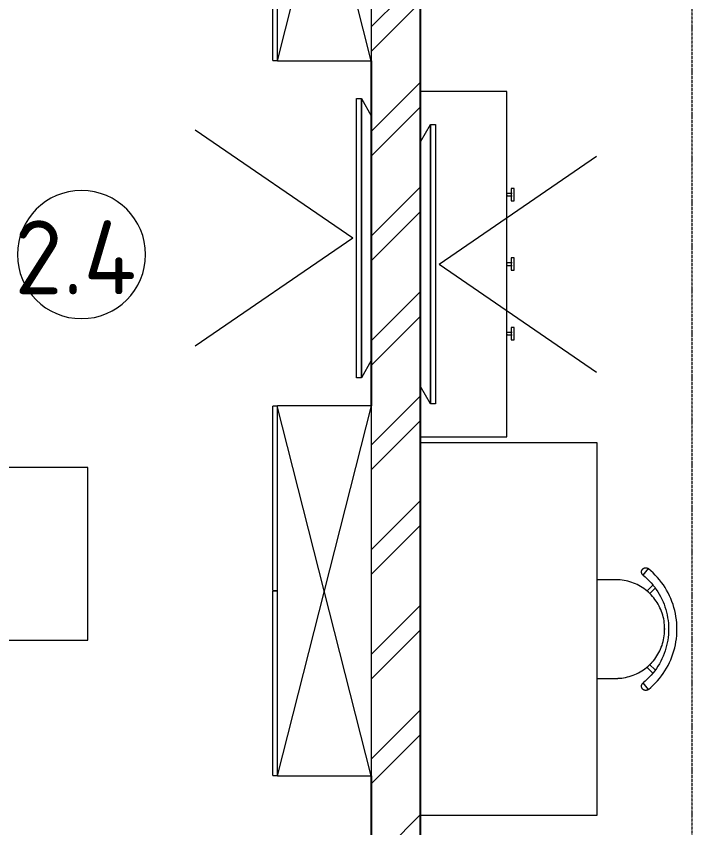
# Model space of a CAD drawing. Header units: millimetres. Extents: x -5016 to 63381, y -6019 to 88916.
# Drawn here: x 6760 to 9500, y 41539 to 44830 of the extents above; entities that cross this region are included whole.
import ezdxf

# ---------------------------------------------------------------- set-up
doc = ezdxf.new("R2010")
doc.units = ezdxf.units.MM
doc.linetypes.add('Осевая 12-2-2', pattern=[16, 12, -2, 0, -2])
for name, color, linetype, lineweight in [('A-AREA-IDEN', 8, 'Continuous', 13), ('A-DETL-GENF', 9, 'Continuous', 13), ('A-WALL', 8, 'Continuous', 13), ('A-WALL-PATT', 8, 'Continuous', 13), ('I-FURN', 9, 'Continuous', 13), ('M-EQPM', 9, 'Continuous', 13), ('S-GRID', 8, 'Continuous', 13), ('АР_подложка', 8, 'Continuous', 13)]:
    doc.layers.add(name, color=color, linetype=linetype, lineweight=lineweight)
doc.styles.add('GOST Common', font='GOST_Common.ttf', dxfattribs={"height": 300})

# ---------------------------------------------------------------- blocks, each defined once
blk = doc.blocks.new('ТВ - Плоский экран1 - ТВ 60_ 3-1356783-Этаж 2 - Планировка')
at = {"layer": 'M-EQPM'}
for p, q in [((-570.5, 18.5), (-500.5, 58.5)), ((492.6, 58.5), (562.6, 18.5)), ((-570.5, -1.5), (-570.5, 18.5)), ((-570.5, 18.5), (562.6, 18.5)), ((562.6, 18.5), (-570.5, 18.5)), ((562.6, 18.5), (562.6, -1.5)), ((562.6, -1.5), (-570.5, -1.5)), ((-3.9, -16.5), (-441.8, -655.4)), ((-3.9, -16.5), (433.9, -655.4))]:
    blk.add_line(p, q, dxfattribs=at)
blk = doc.blocks.new('INT 18 Шкаф-ящики - INT 18 Шкаф-ящики-1565508-Этаж 2 - Планировка')
at = {"layer": 'I-FURN'}
for p, q in [((750, 350), (-750, 350)), ((-750, 350), (-750, -350)), ((750, -350), (750, 350)), ((-750, -350), (750, -350))]:
    blk.add_line(p, q, dxfattribs=at)
blk = doc.blocks.new('INT 18 Шкаф - INT 18 Шкаф-1565554-Этаж 2 - Планировка')
at = {"layer": 'A-DETL-GENF'}
for p, q in [((750, 350), (-750, -32)), ((-750, 350), (750, -32))]:
    blk.add_line(p, q, dxfattribs=at)
at = {"layer": 'I-FURN'}
for p, q in [((-750, 350), (750, 350)), ((-750, 350), (-750, -30)), ((750, -30), (750, 350)), ((750, -30), (-750, -30)), ((-748.5, -32), (-0.8, -32)), ((-748.5, -32), (-748.5, -50)), ((-0.8, -50), (-0.8, -32)), ((0.8, -32), (748.5, -32)), ((0.8, -32), (0.8, -50)), ((748.5, -50), (748.5, -32)), ((-0.8, -50), (-748.5, -50)), ((748.5, -50), (0.8, -50))]:
    blk.add_line(p, q, dxfattribs=at)
blk = doc.blocks.new('INT 15 Тумба - INT 15 Тумба-1565934-Этаж 2 - Планировка')
at = {"layer": 'I-FURN'}
for p, q in [((-256.7, 180), (-306.7, 180)), ((-306.7, 180), (-306.7, 168)), ((-306.7, 168), (-256.7, 168)), ((-286.7, 171), (-286.7, 150)), ((-276.7, 150), (-276.7, 171)), ((-256.7, 168), (-256.7, 180)), ((25, 180), (-25, 180)), ((-25, 180), (-25, 168)), ((-25, 168), (25, 168)), ((-5, 171), (-5, 150)), ((5, 150), (5, 171)), ((25, 168), (25, 180)), ((306.7, 180), (256.7, 180)), ((256.7, 180), (256.7, 168)), ((256.7, 168), (306.7, 168)), ((276.7, 171), (276.7, 150)), ((286.7, 150), (286.7, 171)), ((306.7, 168), (306.7, 180)), ((700, 150), (-700, 150)), ((-700, 150), (-700, -200)), ((-286.7, 150), (-286.5, 150)), ((-286.7, 150), (-284.2, 150)), ((-279.2, 150), (-276.7, 150)), ((-276.8, 150), (-276.7, 150)), ((-5, 150), (-4.8, 150)), ((-5, 150), (-2.5, 150)), ((2.5, 150), (5, 150)), ((4.8, 150), (5, 150)), ((276.7, 150), (276.8, 150)), ((276.7, 150), (279.2, 150)), ((284.2, 150), (286.7, 150)), ((286.5, 150), (286.7, 150)), ((700, -200), (700, 150))]:
    blk.add_line(p, q, dxfattribs=at)
blk = doc.blocks.new('ТВ - Плоский экран1 - ТВ 60_ 3-1565984-Этаж 2 - Планировка')
at = {"layer": 'M-EQPM'}
for p, q in [((-3.9, 16.5), (-441.8, 655.4)), ((-3.9, 16.5), (433.9, 655.4)), ((-570.5, -18.5), (-570.5, 1.5)), ((-570.5, 1.5), (562.6, 1.5)), ((562.6, 1.5), (562.6, -18.5)), ((562.6, -18.5), (-570.5, -18.5)), ((-500.5, -58.5), (-570.5, -18.5)), ((-570.5, -18.5), (562.6, -18.5)), ((562.6, -18.5), (492.6, -58.5))]:
    blk.add_line(p, q, dxfattribs=at)
blk = doc.blocks.new('INT 18 Шкаф - INT 18 Шкаф-1565985-Этаж 2 - Планировка')
at = {"layer": 'A-DETL-GENF'}
for p, q in [((750, -350), (-750, 32)), ((-750, -350), (750, 32))]:
    blk.add_line(p, q, dxfattribs=at)
at = {"layer": 'I-FURN'}
for p, q in [((-748.5, 50), (-0.8, 50)), ((-748.5, 50), (-748.5, 32)), ((-0.8, 32), (-0.8, 50)), ((0.8, 50), (748.5, 50)), ((0.8, 50), (0.8, 32)), ((748.5, 32), (748.5, 50)), ((-750, 30), (-750, -350)), ((-750, 30), (750, 30)), ((-0.8, 32), (-748.5, 32)), ((748.5, 32), (0.8, 32)), ((750, -350), (750, 30)), ((750, -350), (-750, -350))]:
    blk.add_line(p, q, dxfattribs=at)
blk = doc.blocks.new('INT 18 Шкаф-ящики - INT 18 Шкаф-ящики-1566035-Этаж 2 - Планировка')
at = {"layer": 'I-FURN'}
for p, q in [((754.8, 366.7), (-754.8, 366.7)), ((-754.8, 366.7), (-754.8, -350)), ((754.8, -350), (754.8, 366.7))]:
    blk.add_line(p, q, dxfattribs=at)
blk = doc.blocks.new('INT Стул Delo Нра - INT Стул Delo Нра-1356781-Этаж 2 - Планировка')
at = {"layer": 'I-FURN'}
for p, q in [((2, 195), (-2, 195)), ((-2, 195), (2, 195)), ((-178.4, 147.6), (-154, 122.9)), ((-143.3, 133.4), (-165.6, 156.1)), ((165.6, 156.1), (143.4, 133.5)), ((154.2, 123.1), (178.4, 147.6)), ((-218.7, 107.5), (-245, 129)), ((245, 129), (218.7, 107.5)), ((-200, -3), (-200, -78.3)), ((200, -78.3), (200, -3))]:
    blk.add_line(p, q, dxfattribs=at)
at = {"layer": 'I-FURN', "flags": 128}
for points in [[(0, 245), (-12.7, 244.7), (-25.3, 244), (-37.9, 242.7), (-50.5, 241), (-62.9, 238.7), (-75.3, 235.9), (-87.5, 232.7), (-99.6, 228.9), (-111.6, 224.7), (-123.3, 220), (-134.9, 214.8), (-146.3, 209.2), (-157.4, 203.1), (-168.2, 196.6), (-178.8, 189.7), (-189.1, 182.3), (-199.2, 174.6), (-200, 173.9)], [(200, 173.9), (190, 181.7), (179.7, 189.1), (169.2, 196), (158.3, 202.6), (147.2, 208.7), (135.9, 214.4), (124.3, 219.6), (112.6, 224.3), (100.7, 228.6), (88.6, 232.4), (76.3, 235.7), (64, 238.5), (51.5, 240.8), (39, 242.6), (26.4, 243.9), (13.8, 244.7), (1.1, 245), (0, 245)], [(-178.5, 147.5), (-169.6, 154.5), (-160.4, 161.1), (-151, 167.3), (-141.3, 173.1), (-131.4, 178.6), (-121.3, 183.7), (-111, 188.3), (-100.5, 192.5), (-89.9, 196.3), (-79.1, 199.7), (-68.1, 202.7), (-57.1, 205.2), (-46, 207.2), (-34.8, 208.8), (-23.6, 210), (-12.3, 210.7), (-1, 211), (0, 211)], [(0, 211), (11.3, 210.8), (22.6, 210.1), (33.8, 209), (45, 207.4), (56.2, 205.4), (67.2, 202.9), (78.1, 200), (88.9, 196.6), (99.6, 192.9), (110.1, 188.7), (120.4, 184.1), (130.6, 179.1), (140.5, 173.6), (150.2, 167.8), (159.6, 161.6), (168.8, 155), (177.8, 148.1), (178.5, 147.5)], [(-200, 173.9), (-209.7, 165.7), (-219, 157.1), (-228, 148.2), (-236.6, 138.9), (-244.8, 129.2), (-245, 129)], [(-2, 195), (-9.9, 194.8), (-17.8, 194.4), (-25.7, 193.6), (-33.5, 192.5), (-41.3, 191.1), (-49.1, 189.3), (-56.7, 187.3), (-64.3, 184.9), (-71.8, 182.3), (-79.1, 179.4), (-86.3, 176.1), (-93.4, 172.6), (-100.4, 168.8), (-107.2, 164.8), (-113.8, 160.4), (-120.2, 155.8), (-126.5, 151), (-132.6, 145.9), (-138.4, 140.5), (-144, 134.9), (-149.4, 129.2), (-154.6, 123.2), (-159.5, 117), (-164.2, 110.6), (-168.6, 104), (-172.8, 97.2), (-176.6, 90.3), (-180.2, 83.3), (-183.5, 76.1), (-186.5, 68.7), (-189.3, 61.3), (-191.7, 53.8), (-193.8, 46.1), (-195.6, 38.4), (-197.1, 30.7), (-198.3, 22.8), (-199.2, 15), (-199.7, 7.1), (-200, -0.9), (-200, -3)], [(200, -3), (199.8, 4.9), (199.4, 12.8), (198.6, 20.7), (197.5, 28.5), (196.1, 36.3), (194.3, 44.1), (192.3, 51.7), (189.9, 59.3), (187.3, 66.8), (184.4, 74.1), (181.1, 81.3), (177.6, 88.4), (173.8, 95.4), (169.8, 102.2), (165.4, 108.8), (160.8, 115.2), (156, 121.5), (150.9, 127.6), (145.5, 133.4), (139.9, 139), (134.2, 144.4), (128.2, 149.6), (122, 154.5), (115.6, 159.2), (109, 163.6), (102.2, 167.8), (95.3, 171.6), (88.3, 175.2), (81.1, 178.5), (73.7, 181.5), (66.3, 184.3), (58.8, 186.7), (51.1, 188.8), (43.4, 190.6), (35.7, 192.1), (27.8, 193.3), (20, 194.2), (12.1, 194.7), (4.1, 195), (2, 195)], [(245, 129), (236.8, 138.6), (228.2, 147.9), (219.2, 156.9), (209.9, 165.5), (200.2, 173.7), (200, 173.9)], [(-218.7, 107.5), (-211.4, 116.1), (-203.7, 124.4), (-195.7, 132.3), (-187.4, 140), (-178.7, 147.3), (-178.5, 147.5)], [(178.5, 147.5), (187.2, 140.2), (195.5, 132.5), (203.5, 124.6), (211.2, 116.3), (218.5, 107.7), (218.7, 107.5)], [(-218.7, 107.5), (-219.1, 106.9), (-219.6, 106.4), (-220.1, 106), (-220.6, 105.5), (-221.1, 105.1), (-221.6, 104.6), (-222.2, 104.2), (-222.8, 103.9), (-223.3, 103.5), (-223.9, 103.2), (-224.5, 102.9), (-225.2, 102.6), (-225.8, 102.3), (-226.4, 102.1), (-227.1, 101.9), (-227.7, 101.7), (-228.4, 101.6), (-229.1, 101.5), (-229.7, 101.4), (-230.4, 101.3), (-231.1, 101.2), (-231.8, 101.2), (-232.5, 101.2), (-233.1, 101.3), (-233.8, 101.3), (-234.5, 101.4), (-235.2, 101.6), (-235.8, 101.7), (-236.5, 101.9), (-237.1, 102.1), (-237.8, 102.3), (-238.4, 102.5), (-239, 102.8), (-239.6, 103.1), (-240.2, 103.4), (-240.8, 103.8), (-241.4, 104.2), (-241.9, 104.5), (-242.5, 105), (-243, 105.4), (-243.5, 105.9), (-244, 106.3), (-244.5, 106.8), (-244.9, 107.3), (-245.3, 107.9), (-245.7, 108.4), (-246.1, 109), (-246.5, 109.6), (-246.8, 110.1), (-247.1, 110.8), (-247.4, 111.4), (-247.7, 112), (-247.9, 112.6), (-248.1, 113.3), (-248.3, 113.9), (-248.5, 114.6), (-248.6, 115.3), (-248.7, 115.9), (-248.8, 116.6), (-248.8, 117.3), (-248.8, 118), (-248.8, 118.6), (-248.8, 119.3), (-248.8, 120), (-248.7, 120.7), (-248.6, 121.4), (-248.4, 122), (-248.3, 122.7), (-248.1, 123.3), (-247.8, 124), (-247.6, 124.6), (-247.3, 125.2), (-247, 125.8), (-246.7, 126.4), (-246.4, 127), (-246, 127.6), (-245.6, 128.2), (-245.2, 128.7), (-245, 129)], [(245, 129), (245.4, 128.5), (245.8, 127.9), (246.2, 127.3), (246.5, 126.8), (246.9, 126.2), (247.2, 125.6), (247.5, 124.9), (247.7, 124.3), (248, 123.7), (248.2, 123), (248.3, 122.4), (248.5, 121.7), (248.6, 121), (248.7, 120.4), (248.8, 119.7), (248.8, 119), (248.8, 118.3), (248.8, 117.7), (248.8, 117), (248.7, 116.3), (248.6, 115.6), (248.5, 115), (248.4, 114.3), (248.2, 113.6), (248, 113), (247.8, 112.3), (247.6, 111.7), (247.3, 111.1), (247, 110.5), (246.7, 109.9), (246.3, 109.3), (245.9, 108.7), (245.6, 108.2), (245.1, 107.6), (244.7, 107.1), (244.2, 106.6), (243.8, 106.1), (243.3, 105.6), (242.8, 105.2), (242.2, 104.8), (241.7, 104.4), (241.1, 104), (240.5, 103.6), (240, 103.3), (239.4, 103), (238.7, 102.7), (238.1, 102.4), (237.5, 102.2), (236.8, 102), (236.2, 101.8), (235.5, 101.6), (234.8, 101.5), (234.2, 101.4), (233.5, 101.3), (232.8, 101.3), (232.1, 101.2), (231.5, 101.2), (230.8, 101.3), (230.1, 101.3), (229.4, 101.4), (228.8, 101.5), (228.1, 101.6), (227.4, 101.8), (226.8, 102), (226.1, 102.2), (225.5, 102.5), (224.9, 102.7), (224.3, 103), (223.7, 103.3), (223.1, 103.7), (222.5, 104), (221.9, 104.4), (221.4, 104.8), (220.9, 105.3), (220.4, 105.7), (219.9, 106.2), (219.4, 106.7), (218.9, 107.2), (218.7, 107.5)]]:
    blk.add_lwpolyline(points, dxfattribs=at)
at = {"layer": 'I-FURN'}
for centre, start, end in [((-2, -3), 90, 92.1537), ((2, -3), 87.8463, 90), ((-2, -3), 135, 138.355), ((2, -3), 45, 48.355), ((-2, -3), 177.8463, 180), ((2, -3), 0, 2.1537)]:
    blk.add_arc(centre, 198, start, end, dxfattribs=at)
blk = doc.blocks.new('INT Марка помещения - Номер помещения _ Площадь _ Имя-1615504-Этаж 2 - Планировка')
at = {"layer": 'A-AREA-IDEN'}
for start, end in [(360, 180), (180, 360)]:
    blk.add_arc((0, 0), 2.6, start, end, dxfattribs=at)
blk = doc.blocks.new('АР_plan2')
at = {"layer": 'A-WALL-PATT', "lineweight": 9}
h = blk.add_hatch(dxfattribs=at)
h.set_pattern_fill('FP_1', color=256, style=0, pattern_type=2)
h.set_pattern_definition([(45, (0, 0), (-212.132, 212.132), []), (45, (0, 100), (-212.132, 212.132), [])])
h.paths.add_polyline_path([(10568.2, 5972.6), (10568.2, 10822.6), (10368.2, 10822.6), (10368.2, 5972.6)])
at = {"layer": 'A-WALL', "lineweight": 25}
for p, q in [((10568.2, 5972.6), (10568.2, 9977.6)), ((10368.2, 9322.6), (10368.2, 7922.6)), ((10368.2, 6422.6), (10368.2, 5972.6))]:
    blk.add_line(p, q, dxfattribs=at)
at = {"layer": 'S-GRID', "color": 251, "linetype": 'Осевая 12-2-2', "true_color": 0x646464}
blk.add_line((11668.2, 22574.8), (11668.2, -1346.2), dxfattribs=at)
at = {"layer": 'A-AREA-IDEN', "xscale": 99.99999999999993, "yscale": 99.99999999999993, "zscale": 99.99999999999993}
blk.add_blockref('INT Марка помещения - Номер помещения _ Площадь _ Имя-1615504-Этаж 2 - Планировка', (9192.6, 8536.5), dxfattribs=at)
at = {"layer": 'I-FURN'}
for name, p, rotation in [('INT 18 Шкаф - INT 18 Шкаф-1565985-Этаж 2 - Планировка', (10018.2, 10072.6), 89.99999999999852), ('INT 15 Тумба - INT 15 Тумба-1565934-Этаж 2 - Планировка', (10768.2, 8497.6), 270.0000000000013), ('INT 18 Шкаф - INT 18 Шкаф-1565554-Этаж 2 - Планировка', (10018.2, 7172.6), 269.9999999999999), ('INT 18 Шкаф-ящики - INT 18 Шкаф-ящики-1566035-Этаж 2 - Планировка', (10918.2, 7017.6), 270.0000000000021), ('INT 18 Шкаф-ящики - INT 18 Шкаф-ящики-1565508-Этаж 2 - Планировка', (8468.2, 7322.6), 180), ('INT Стул Delo Нра - INT Стул Delo Нра-1356781-Этаж 2 - Планировка', (11363.2, 7017.6), 269.9999999999989)]:
    blk.add_blockref(name, p, dxfattribs=dict(at, rotation=rotation))
at = {"layer": 'M-EQPM'}
for name, p, rotation in [('ТВ - Плоский экран1 - ТВ 60_ 3-1356783-Этаж 2 - Планировка', (10309.7, 8598.9), 269.9999999999992), ('ТВ - Плоский экран1 - ТВ 60_ 3-1565984-Этаж 2 - Планировка', (10626.7, 8493.7), 270.0000000000009)]:
    blk.add_blockref(name, p, dxfattribs=dict(at, rotation=rotation))
at = {"layer": 'A-AREA-IDEN', "insert": (8920.7, 8675.2), "char_height": 300, "width": 665.401, "attachment_point": 1, "style": 'GOST Common'}
blk.add_mtext('2.4', dxfattribs=at)

msp = doc.modelspace()

# ---------------------------------------------------------------- block references
at = {"layer": 'АР_подложка'}
msp.add_blockref('АР_plan2', (-2168, 35327), dxfattribs=at)

doc.saveas('drawing.dxf')
